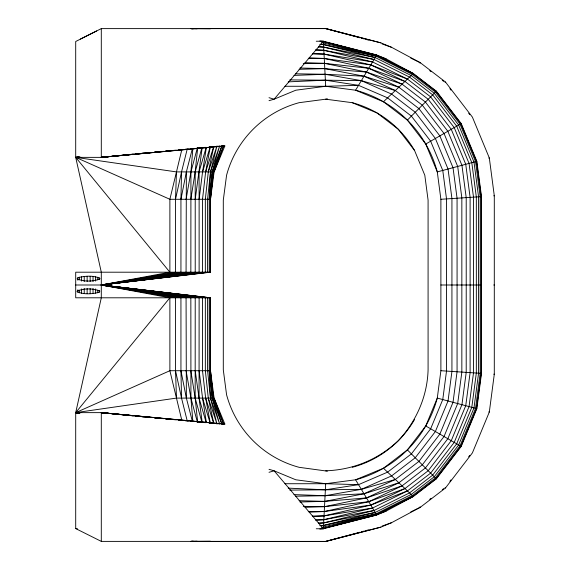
<?xml version="1.0" encoding="UTF-8"?>
<svg xmlns="http://www.w3.org/2000/svg" width="570" height="570" viewBox="0 0 570 570"><rect width="100%" height="100%" fill="white"/><g stroke="black" fill="none" stroke-linecap="round" stroke-linejoin="round"><path stroke-width="0.85" d="M75.703 285L101.296 285L190.85 272.204L190.929 171.905L192.859 148.542M181.887 149.404L169.881 199.286L169.881 272.204L101.296 285L195.218 297.796L195.168 398.095L197.705 422.327M192.66 541.215L190.9 541.386L325.691 541.5L380.824 527.15L391.618 522.676L420.332 507.272L445.476 487.977L472.395 452.894L489.317 412.039L494.297 374.212L494.297 195.788L489.317 157.961L472.395 117.107L445.476 82.023L420.332 62.729L391.618 47.324L380.824 42.85L325.691 28.614L101.296 28.614L75.703 41.496L75.703 157.363L176.472 171.905L175.517 199.286L175.517 272.204L101.296 285L199.122 297.796L199.058 398.095L202.186 422.327M181.887 420.596L169.881 370.714L169.881 297.796L101.296 285L186.069 272.204L186.369 171.905L192.425 148.457M380.824 527.15L325.691 541.386L101.296 541.386L75.703 528.59L75.703 412.637L176.472 398.095L175.517 370.714L175.517 297.796L101.296 285L180.939 272.204L180.939 199.286L181.538 171.905L187.174 149.297M192.425 421.543L186.369 398.095L186.069 297.796L101.296 285L209.197 272.204L209.197 199.286L210.487 171.905L217.006 145.941L208.299 171.905L205.343 199.286L205.343 272.204L101.296 285L180.939 297.796L180.939 370.714L181.538 398.095L187.174 420.703M319.834 529.06L323.368 528.768L325.691 483.723L355.594 479.783L383.453 468.241L407.379 449.887L425.74 425.961L437.283 398.095L440.888 370.714L440.888 199.286L437.283 171.905L425.74 144.039L407.379 120.113L383.453 101.759L355.594 90.217L325.691 86.277L284.9 86.277M210.173 272.204L210.173 199.286L212.19 171.905L219.657 145.941L210.487 171.905L207.58 199.286L207.58 272.204L101.296 285L190.85 297.796L190.929 398.095L192.859 421.458M197.705 147.673L195.168 171.905L190.85 199.286M209.197 199.286L212.19 171.905L221.851 145.941L224.858 145.941L214.099 171.905L210.494 199.286L210.494 272.204L101.296 285L202.507 297.796L202.507 370.714L205.649 398.095L210.302 423.189M210.302 146.811L205.649 171.905L202.507 199.286L202.507 272.204L101.296 285L205.343 297.796L205.343 370.714L208.299 398.095L213.75 423.189M210.173 199.286L213.401 171.905L221.851 145.941M208.299 398.095L217.006 424.059L210.487 398.095L207.58 370.714L207.58 297.796L101.296 285L199.122 272.204L199.122 199.286L202.557 171.905L206.34 147.673M202.186 147.673L195.218 199.286L195.218 272.204L101.296 285L209.197 297.796L209.197 370.714L210.487 398.095L219.657 424.059L212.19 398.095L209.197 370.714M316.264 528.76L323.368 528.768L376.756 514.981L386.132 511.098L413.364 496.484L436.349 478.85L461.216 446.438L476.848 408.697L481.5 373.371L481.5 196.629L476.848 161.303L461.216 123.562L436.349 91.15L413.364 73.516L386.132 58.902L376.756 55.019L323.368 41.232L319.834 40.94M186.069 199.286L190.929 171.905L197.434 147.616M180.939 199.286L186.369 171.905M208.299 171.905L213.75 146.811M175.517 199.286L181.538 171.905M201.944 147.616L195.168 171.905L195.218 199.286M206.126 147.616L199.058 171.905L199.122 199.286M202.557 171.905L210.209 146.782M205.649 171.905L213.672 146.782M78.354 412.915L75.703 412.637L101.296 297.796L101.296 272.204L75.703 157.363L101.296 157.363L223.59 145.941L214.099 171.905L176.472 171.905M223.59 145.941L213.401 171.905L210.494 199.286L169.881 199.286L75.703 157.363L78.354 157.085M325.691 470.813C353.265 469.851 378.074 459.577 398.252 440.76C416.307 421.444 427.322 396.399 428.084 369.873L428.084 200.127L424.807 175.246L414.561 150.494L398.252 129.24L376.998 112.938L352.253 102.686L325.691 99.187L299.129 102.686A102.614 102.614 0 0 0 226.575 175.246L223.297 200.127L223.297 369.873L226.575 394.753A102.614 102.614 0 0 0 299.129 467.315L327.38 471.169M449.894 481.28L450.97 479.883M468.675 456.805L469.751 455.401M169.881 297.796L75.703 412.637L79.237 412.993L75.703 412.637L169.881 370.714L210.494 370.714L214.099 398.095L223.59 424.059L101.296 412.637L75.703 412.637L80.128 413.001M316.264 41.239L323.368 41.232L274.127 99.187L269.019 100.683M419.955 63.163L420.332 62.729L410.778 58.083M407.379 120.113L436.349 91.15M445.07 82.429L445.476 82.023M383.453 101.759L413.364 73.516L376.585 55.304L323.382 41.603L376.756 55.019L355.594 90.217A115.525 115.525 0 0 1 437.283 171.905L476.848 161.303M99.194 292.253L99.9 291.07C92.96 288.242 83.954 288.163 77.064 291.127L77.1 291.726C83.847 294.719 92.155 294.134 99.194 292.253L99.194 290.55M429.723 499.349L431.12 498.28M442.277 489.716L443.674 488.64M299.955 501.992L324.779 501.365L364.009 493.784L395.345 479.477L418.907 461.408L439.855 434.112L453.022 402.313L457.062 371.775L457.076 285L457.062 198.225L453.022 167.687L439.855 135.888L418.907 108.592L395.345 90.523L364.009 76.216L324.779 68.635L299.955 68.008M305.043 507.336L324.508 506.659L366.496 497.924L398.865 482.797L422.313 464.821L444.03 436.52L457.682 403.56L461.843 372.089L461.85 285L461.843 197.911L457.682 166.44L444.03 133.48L422.313 105.179L398.865 87.203L366.496 72.076L324.508 63.341L305.043 62.664M309.139 512.195L324.259 511.532L368.776 501.707L402.085 485.832L425.427 467.934L447.842 438.722L461.935 404.7L466.21 372.374L466.224 285L466.21 197.626L461.935 165.3L447.842 131.278L425.427 102.066L402.085 84.168L368.776 68.293L324.259 58.468L309.139 57.805M312.488 516.527L324.031 515.9L370.814 505.091L404.964 488.554L428.213 470.72L451.255 440.688L465.74 405.719L470.107 372.63L470.122 285L470.107 197.37L465.74 164.281L451.255 129.312L428.213 99.28L404.964 81.446L370.814 64.909L324.031 54.1L312.488 53.473M315.858 520.225L323.831 519.712L372.58 508.034L407.457 490.913L430.635 473.136L454.219 442.398L469.046 406.609L473.499 372.851L473.513 285L473.499 197.149L469.046 163.391L454.219 127.602L430.635 96.864L407.457 79.088L372.58 61.966L323.831 50.288L315.858 49.775M77.912 277.69L77.064 278.873C83.954 281.837 92.96 281.758 99.9 278.93L99.935 278.331C93.266 275.217 84.937 275.923 77.912 277.69L77.912 280.269M425.74 144.039L461.216 123.562M476.848 408.697L437.283 398.095A115.525 115.525 0 0 1 355.594 479.783L376.756 514.981L323.382 528.397L376.585 514.696L413.122 496.256L436.114 478.615L460.93 446.274L476.527 408.612L481.173 373.35L481.173 196.65L476.527 161.388L460.93 123.726L436.114 91.385L413.122 73.744L376.585 55.304L321.672 42.55L376.072 56.159L412.402 74.428L435.409 92.084L460.068 124.217L475.572 161.645L480.189 196.714L480.189 373.286L475.572 408.355L460.068 445.783L435.409 477.916L412.402 495.572L376.072 513.841L321.672 527.449L376.585 514.696L386.132 511.098M80.377 39.074L96.622 30.951M319.998 525.747L323.539 525.447L375.224 512.437L411.205 494.447L434.255 476.762L458.651 444.963L473.991 407.935L478.572 373.186L478.579 285L478.572 196.814L473.991 162.065L458.651 125.037L434.255 93.238L411.205 75.554L375.224 57.563L323.539 44.553L319.998 44.253M318.359 523.303L323.667 522.911L374.055 510.492L409.552 492.886L432.651 475.159L456.691 443.83L471.803 407.351L476.328 373.036L476.342 285L476.328 196.964L471.803 162.65L456.691 126.17L432.651 94.841L409.552 77.114L374.055 59.508L323.667 47.089L318.359 46.697M376.585 514.696L413.364 496.484L383.453 468.241M410.778 511.917L420.332 507.272L419.955 506.837M289.752 490.093L325.377 489.815L358.523 484.657L387.593 472.152L411.39 453.898L430.649 428.797L442.762 399.563L446.517 371.084L446.524 285L446.517 198.916L442.762 170.437L430.649 141.203L411.39 116.102L387.593 97.848L358.523 85.343L325.377 80.185L289.752 79.907M407.457 490.913L370.814 505.091L324.259 511.532L308.249 511.497M404.964 488.554L368.776 501.707L324.508 506.659L303.269 506.352M382.099 526.067L391.618 522.676M402.085 485.832L366.496 497.924L324.779 501.365L299.065 500.702M398.865 482.797L364.009 493.784L325.071 495.722L295.752 496.199M269.019 472.302L274.127 470.813L295.787 479.783L325.691 483.723L358.523 484.657M395.345 479.477L361.337 489.345L325.071 495.722L293.97 494.596M359.955 532.209L325.691 541.386M361.665 531.746L364.237 531.048M365.947 530.584L368.519 529.886M488.761 158.111L489.317 157.961M376.072 513.841L323.539 525.447L319.998 525.64M325.691 99.187L327.38 98.831M375.224 512.437L323.667 522.911L318.359 523.125M374.055 510.492L323.831 519.712L315.858 519.918M372.58 508.034L324.031 515.9L312.488 516.035M358.523 85.343L325.691 86.277L295.787 90.217L274.127 99.187L269.019 97.705M80.128 156.999L75.703 157.363L169.881 272.204M115.382 155.938L101.296 157.363L101.296 28.614M117.142 155.76L126.818 154.776M129.461 154.513L132.981 154.157M135.617 153.886L138.261 153.615M141.78 153.259L143.54 153.081M147.936 152.639L149.696 152.461M133.095 154.228L101.296 157.363L224.858 145.941M135.746 153.964L139.279 153.615M141.93 153.351L145.464 153.009M148.114 152.746L150.765 152.482M154.299 152.133L156.95 151.869M159.593 151.613L162.243 151.349M165.777 151L168.428 150.737M133.978 154.214L101.296 157.363L146.504 153.081M135.746 154.042L140.163 153.615M141.93 153.444L146.347 153.017M148.107 152.846L151.641 152.511M154.292 152.254L157.826 151.912M159.593 151.741L164.01 151.314M165.777 151.143L169.311 150.801M172.838 150.459L175.489 150.209M179.023 149.867L181.673 149.611M185.207 149.269L187.858 149.012M190.508 148.756L193.159 148.499M196.693 148.157L199.336 147.908M202.87 147.566L205.521 147.309M209.055 146.967L210.822 146.796M148.278 152.917L152.71 152.496M154.484 152.325L176.643 150.231M178.417 150.06L182.849 149.639M184.623 149.468L189.055 149.055M190.829 148.884L195.261 148.464M197.035 148.293L201.466 147.879M203.241 147.708L206.782 147.374M209.439 147.117L212.988 146.782M215.645 146.533L219.194 146.198M79.237 157.056L75.703 157.363L79.244 157.064M440.888 199.286L481.5 196.629M493.727 195.823L494.297 195.788M210.408 541.215L190.9 541.386L193.558 541.229M288.221 81.866L325.377 80.185L361.337 80.655L395.345 90.523M293.97 75.404L325.071 74.278L364.009 76.216L398.865 87.203M190.9 541.386L197.106 541.208M299.065 69.298L324.779 68.635L366.496 72.076L402.085 84.168M303.269 63.648L324.508 63.341L368.776 68.293L404.964 81.446M308.249 58.503L324.259 58.468L370.814 64.909L407.457 79.088M192.66 28.785L190.9 28.614L325.691 28.5L380.824 42.85M210.494 272.204L75.703 272.204L75.703 297.796L210.494 297.796L210.494 370.714L213.401 398.095L221.851 424.059L224.858 424.059L214.099 398.095L176.472 398.095M440.888 285L481.5 285M493.734 285L494.297 285M284.9 483.723L325.691 483.723M193.558 28.771L190.9 28.614L210.408 28.785M312.488 53.965L324.031 54.1L372.58 61.966M295.752 73.801L325.071 74.278L361.337 80.655L391.576 94.086L415.252 112.247L435.38 138.474L448.034 169.026L451.932 198.567L451.932 371.433L448.034 400.974L435.38 431.526L415.252 457.753L391.576 475.914L361.337 489.345L325.377 489.815L288.221 488.134M315.858 50.082L323.831 50.288L374.055 59.508M190.9 28.614L197.106 28.792M318.359 46.875L323.667 47.089L375.224 57.563M319.998 44.36L323.539 44.553L376.072 56.159M440.888 370.714L481.5 373.371M493.727 374.176L494.297 374.212M79.244 412.936L75.703 412.637L79.244 412.965M224.858 424.059L101.296 412.637L101.296 541.386M146.504 416.919L101.296 412.637L115.382 414.062M148.278 417.083L152.71 417.504M154.484 417.675L176.643 419.769M178.417 419.94L182.849 420.361M184.623 420.532L189.055 420.945M190.829 421.116L195.261 421.536M197.035 421.707L201.466 422.121M203.241 422.292L206.782 422.626M209.439 422.883L212.988 423.218M215.645 423.467L219.194 423.802M133.978 415.786L101.296 412.637L133.095 415.772M135.746 415.957L140.163 416.385M141.93 416.556L146.347 416.983M148.107 417.155L151.641 417.489M154.292 417.746L157.826 418.088M159.593 418.259L164.01 418.686M165.777 418.857L169.311 419.199M172.838 419.541L175.489 419.791M179.023 420.133L181.673 420.389M185.207 420.731L187.858 420.988M190.508 421.244L193.159 421.501M196.693 421.843L199.336 422.092M202.87 422.434L205.521 422.691M209.055 423.033L210.822 423.204M75.703 528.59L77.47 528.76M135.746 416.036L139.279 416.385M141.93 416.649L145.464 416.991M148.114 417.254L150.765 417.518M154.299 417.867L156.95 418.131M159.593 418.387L162.243 418.651M165.777 419L168.428 419.264M117.142 414.24L126.818 415.224M129.461 415.487L132.981 415.844M135.617 416.114L138.261 416.385M141.78 416.741L143.54 416.919M147.936 417.361L149.696 417.539M210.494 297.796L101.296 285L210.173 297.796L210.173 370.714L212.19 398.095L221.851 424.059M488.761 411.889L489.317 412.039M359.955 37.791L325.691 28.614M361.665 38.254L364.237 38.952M365.947 39.416L368.519 40.114M269.019 469.317L274.127 470.813L323.368 528.768M382.099 43.933L391.618 47.324M376.585 55.304L386.132 58.902M425.74 425.961L461.216 446.438M429.723 70.651L431.12 71.72M442.277 80.285L443.674 81.36M407.379 449.887L436.349 478.85M445.07 487.571L445.476 487.977M449.894 88.721L450.97 90.117M468.675 113.195L469.751 114.599M223.59 424.059L213.401 398.095L210.173 370.714M205.649 398.095L213.672 423.218M199.122 370.714L202.557 398.095L210.209 423.218M206.126 422.384L199.058 398.095L195.218 370.714M201.944 422.384L195.168 398.095L190.85 370.714M197.434 422.384L190.929 398.095L186.069 370.714M175.517 370.714L181.538 398.095M180.939 370.714L186.369 398.095M202.557 398.095L206.34 422.327M323.368 41.232L325.691 86.277M99.194 277.747L99.194 279.45M97.727 277.219L97.727 279.813M97.727 290.187L97.727 292.781M95.625 276.792L95.625 281.11M95.625 288.89L95.625 293.208M93.038 276.486L93.038 281.594M93.038 288.406L93.038 293.514M90.145 276.322L90.145 281.53M90.145 288.47L90.145 293.678M87.139 276.315L87.139 281.523M87.139 288.477L87.139 293.685M84.225 276.464L84.225 281.587M84.225 288.413L84.225 293.536M81.596 276.756L81.596 281.096M81.596 288.905L81.596 293.244M79.444 277.177L79.444 279.785M79.444 290.216L79.444 292.823M77.912 289.731L77.912 292.31M414.561 419.506A102.614 102.614 0 0 1 352.253 467.315M352.253 102.686A102.614 102.614 0 0 1 414.561 150.494"/></g></svg>
